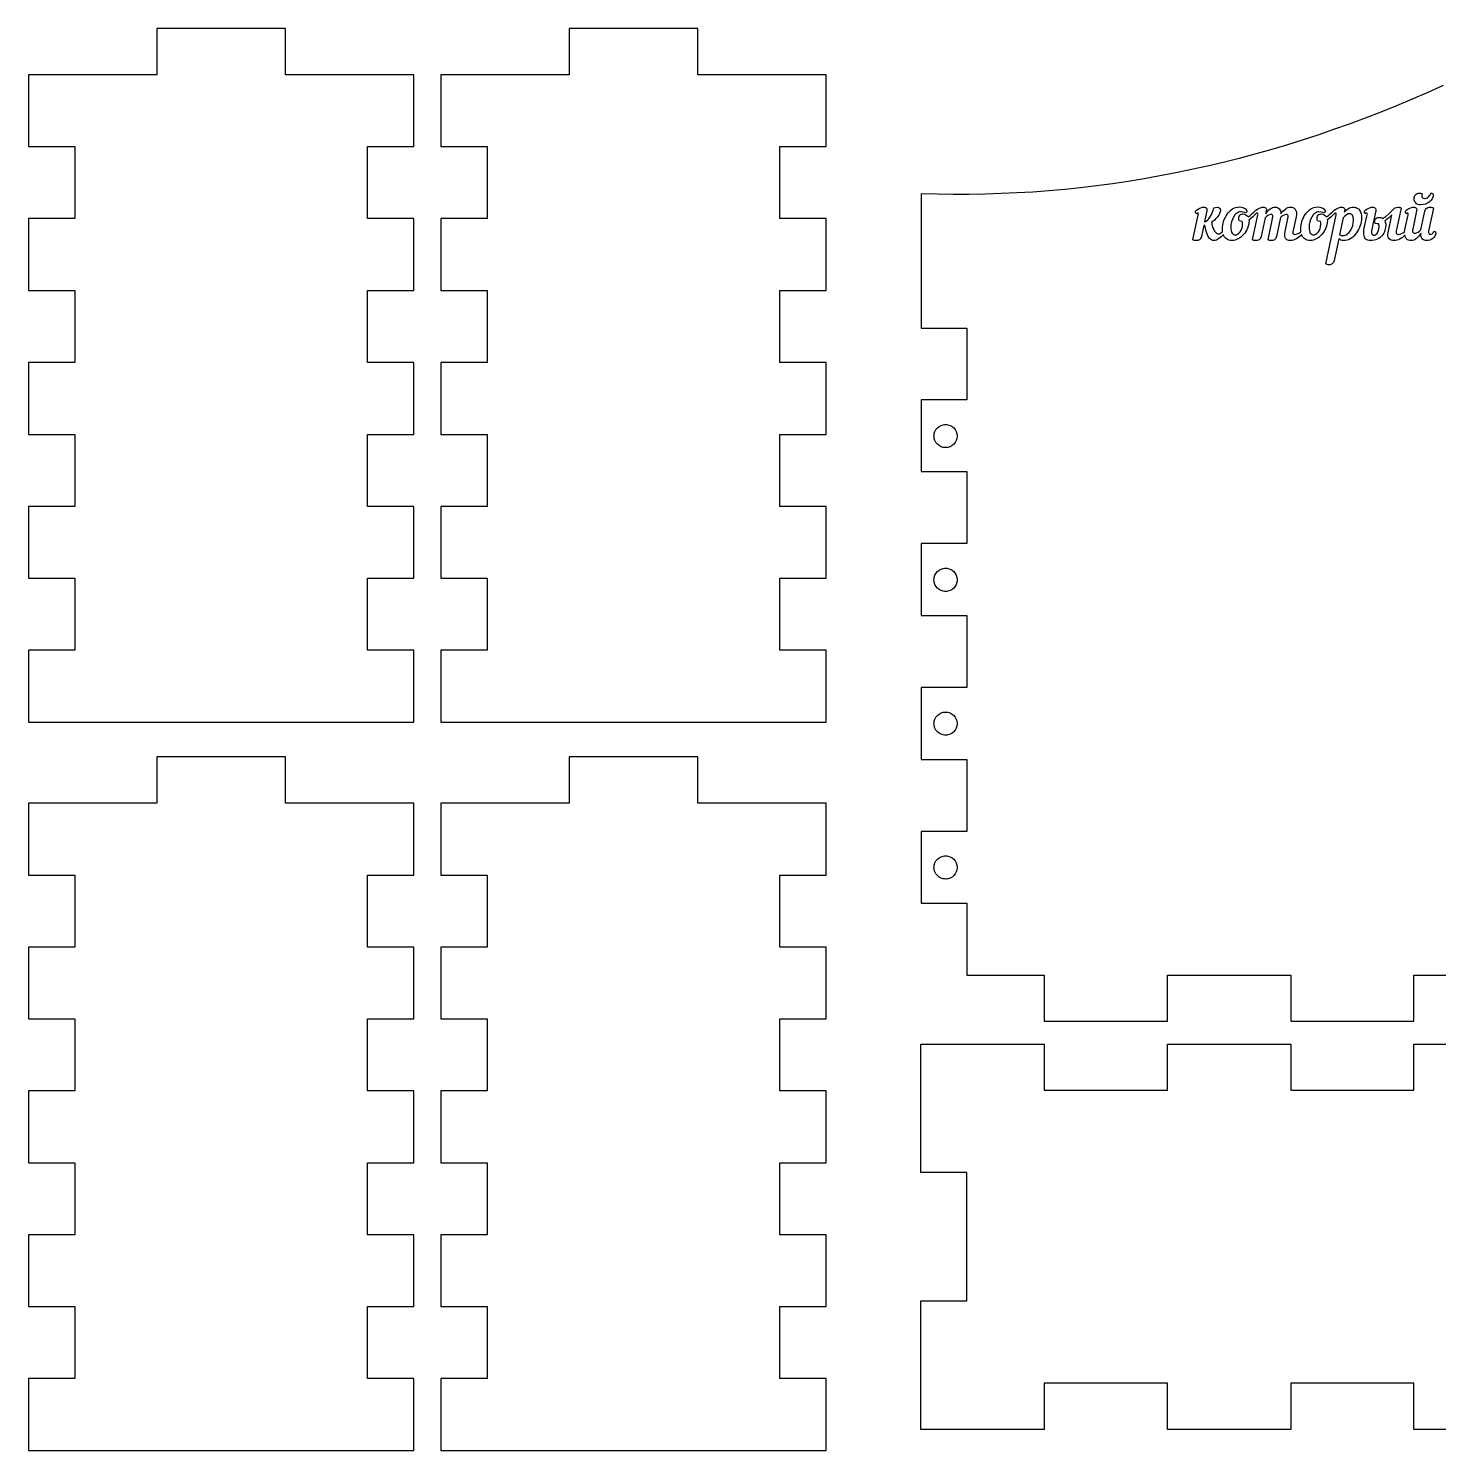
# Model space of a CAD drawing. Extents: x 1222 to 3994, y 2320 to 3800.
# Drawn here: x 2106.5 to 2289.4, y 3491.2 to 3675.7 of the extents above; entities that cross this region are included whole.
import ezdxf

# ---------------------------------------------------------------- set-up
doc = ezdxf.new("R2010")
doc.units = 0
doc.layers.add('____________', color=18, linetype='CONTINUOUS')
doc.layers.add('layer_1', color=250, linetype='CONTINUOUS')

msp = doc.modelspace()

# ---------------------------------------------------------------- linework, layer by layer
at = {"layer": '____________'}
for points in [[(2290.04, 3668.27), (2288.05, 3667.35), (2286.02, 3666.47), (2283.98, 3665.62), (2281.95, 3664.8), (2279.91, 3664.02), (2277.87, 3663.26), (2275.83, 3662.53), (2273.79, 3661.83), (2271.74, 3661.16), (2269.7, 3660.53), (2267.65, 3659.92), (2265.61, 3659.34), (2263.56, 3658.8), (2261.51, 3658.28), (2259.46, 3657.79), (2257.4, 3657.34), (2255.35, 3656.91), (2253.3, 3656.52), (2251.24, 3656.15), (2249.18, 3655.82), (2247.13, 3655.51), (2245.07, 3655.24), (2243, 3654.99), (2240.94, 3654.78), (2238.88, 3654.6), (2236.81, 3654.44), (2234.75, 3654.32), (2232.68, 3654.23), (2230.61, 3654.16), (2228.54, 3654.13), (2226.47, 3654.13), (2224.39, 3654.16), (2222.32, 3654.22), (2222.32, 3636.78), (2228.26, 3636.78), (2228.26, 3627.49), (2222.32, 3627.49), (2222.32, 3618.16), (2228.26, 3618.16), (2228.26, 3608.83), (2222.32, 3608.83), (2222.32, 3599.49), (2228.26, 3599.49), (2228.26, 3590.16), (2222.32, 3590.16), (2222.32, 3580.83), (2228.26, 3580.83), (2228.26, 3571.49), (2222.32, 3571.49), (2222.32, 3562.16), (2228.26, 3562.16), (2228.26, 3552.83), (2238.26, 3552.83), (2238.26, 3546.88), (2254.26, 3546.88), (2254.26, 3552.83), (2270.26, 3552.83), (2270.26, 3546.88), (2286.26, 3546.88), (2286.26, 3552.83), (2296.26, 3552.83)], [(2301.82, 3493.9), (2286.26, 3493.9), (2286.26, 3499.9), (2270.26, 3499.9), (2270.26, 3493.9), (2254.26, 3493.9), (2254.26, 3499.9), (2238.26, 3499.9), (2238.26, 3493.9), (2222.26, 3493.9), (2222.26, 3510.57), (2228.26, 3510.57), (2228.26, 3527.24), (2222.26, 3527.24), (2222.26, 3543.9), (2238.26, 3543.9), (2238.26, 3537.9), (2254.26, 3537.9), (2254.26, 3543.9), (2270.26, 3543.9), (2270.26, 3537.9), (2286.26, 3537.9), (2286.26, 3543.9), (2302.26, 3543.9)]]:
    msp.add_lwpolyline(points, dxfattribs=at)
for points in [[(2288.75, 3653.99), (2288.7, 3653.77), (2288.6, 3653.55), (2288.45, 3653.34), (2288.26, 3653.16), (2288.03, 3653), (2287.76, 3652.88), (2287.46, 3652.8), (2287.14, 3652.77), (2286.93, 3652.79), (2286.75, 3652.84), (2286.6, 3652.92), (2286.48, 3653.03), (2286.39, 3653.15), (2286.32, 3653.29), (2286.29, 3653.44), (2286.27, 3653.59), (2286.28, 3653.73), (2286.32, 3653.86), (2286.37, 3653.98), (2286.45, 3654.09), (2286.55, 3654.18), (2286.68, 3654.25), (2286.82, 3654.3), (2286.98, 3654.31), (2287.16, 3654.29), (2287.32, 3654.23), (2287.28, 3654.11), (2287.26, 3653.97), (2287.27, 3653.88), (2287.29, 3653.81), (2287.33, 3653.74), (2287.38, 3653.69), (2287.43, 3653.65), (2287.5, 3653.62), (2287.65, 3653.59), (2287.76, 3653.6), (2287.87, 3653.63), (2287.98, 3653.69), (2288.09, 3653.76), (2288.2, 3653.86), (2288.29, 3653.97), (2288.38, 3654.11), (2288.45, 3654.28), (2288.57, 3654.28), (2288.67, 3654.23), (2288.71, 3654.19), (2288.74, 3654.14), (2288.76, 3654.07), (2288.75, 3653.99)], [(2261.43, 3649.29), (2261.41, 3649.63), (2261.42, 3649.87), (2261.45, 3650.12), (2261.5, 3650.37), (2261.56, 3650.62), (2261.65, 3650.86), (2261.75, 3651.1), (2261.87, 3651.33), (2262.01, 3651.55), (2262.16, 3651.75), (2262.33, 3651.93), (2262.5, 3652.1), (2262.7, 3652.24), (2262.9, 3652.35), (2263.11, 3652.44), (2263.34, 3652.49), (2263.57, 3652.51), (2263.88, 3652.48), (2264.01, 3652.45), (2264.14, 3652.4), (2264.27, 3652.33), (2264.38, 3652.25), (2264.49, 3652.14), (2264.59, 3652.01), (2264.56, 3651.88), (2264.49, 3651.8), (2264.4, 3651.76), (2264.3, 3651.77), (2264.05, 3651.84), (2263.76, 3651.87), (2263.62, 3651.85), (2263.48, 3651.81), (2263.36, 3651.75), (2263.24, 3651.67), (2263.12, 3651.58), (2263.02, 3651.46), (2262.84, 3651.19), (2262.69, 3650.89), (2262.58, 3650.56), (2262.51, 3650.22), (2262.49, 3649.9), (2262.5, 3649.64), (2262.53, 3649.43), (2262.59, 3649.25), (2262.65, 3649.1), (2262.74, 3649), (2262.83, 3648.92), (2262.93, 3648.88), (2263.04, 3648.87), (2263.21, 3648.9), (2263.37, 3648.98), (2263.54, 3649.11), (2263.69, 3649.28), (2263.82, 3649.48), (2263.92, 3649.72), (2263.99, 3649.98), (2264.01, 3650.26), (2264, 3650.43), (2263.97, 3650.6), (2263.75, 3650.64), (2263.58, 3650.71), (2263.53, 3650.88), (2263.52, 3651.04), (2263.53, 3651.19), (2263.58, 3651.32), (2263.66, 3651.44), (2263.77, 3651.52), (2263.91, 3651.57), (2264.07, 3651.59), (2264.28, 3651.57), (2264.46, 3651.49), (2264.62, 3651.37), (2264.74, 3651.2), (2264.99, 3651.39), (2265.24, 3651.61), (2265.49, 3651.84), (2265.75, 3652.07), (2265.97, 3652.23), (2266.2, 3652.36), (2266.44, 3652.44), (2266.57, 3652.47), (2266.7, 3652.47), (2266.81, 3652.47), (2266.9, 3652.45), (2266.98, 3652.41), (2267.04, 3652.36), (2267.09, 3652.3), (2267.12, 3652.22), (2267.12, 3652.12), (2267.1, 3652.01), (2267.02, 3651.63), (2267.15, 3651.81), (2267.29, 3651.97), (2267.44, 3652.12), (2267.6, 3652.24), (2267.76, 3652.34), (2267.92, 3652.41), (2268.09, 3652.46), (2268.27, 3652.47), (2268.4, 3652.46), (2268.53, 3652.42), (2268.66, 3652.36), (2268.77, 3652.26), (2268.86, 3652.14), (2268.93, 3651.99), (2268.97, 3651.81), (2268.98, 3651.6), (2269.12, 3651.79), (2269.26, 3651.95), (2269.41, 3652.1), (2269.57, 3652.23), (2269.73, 3652.33), (2269.9, 3652.41), (2270.07, 3652.46), (2270.25, 3652.47), (2270.4, 3652.46), (2270.56, 3652.42), (2270.7, 3652.34), (2270.83, 3652.22), (2270.94, 3652.06), (2270.97, 3651.96), (2271, 3651.84), (2271.01, 3651.71), (2271.01, 3651.57), (2270.96, 3651.23), (2270.55, 3649.28), (2270.54, 3649.12), (2270.56, 3649.06), (2270.58, 3649.02), (2270.66, 3648.96), (2270.78, 3648.94), (2270.99, 3648.96), (2271.21, 3649.04), (2271.41, 3649.15), (2271.59, 3649.29), (2271.57, 3649.63), (2271.58, 3649.87), (2271.61, 3650.12), (2271.66, 3650.37), (2271.72, 3650.62), (2271.81, 3650.86), (2271.91, 3651.1), (2272.03, 3651.33), (2272.17, 3651.55), (2272.32, 3651.75), (2272.49, 3651.93), (2272.66, 3652.1), (2272.86, 3652.24), (2273.06, 3652.35), (2273.27, 3652.44), (2273.5, 3652.49), (2273.73, 3652.51), (2274.04, 3652.48), (2274.17, 3652.45), (2274.3, 3652.4), (2274.43, 3652.33), (2274.54, 3652.25), (2274.65, 3652.14), (2274.75, 3652.01), (2274.72, 3651.88), (2274.65, 3651.8), (2274.56, 3651.76), (2274.46, 3651.77), (2274.21, 3651.84), (2273.92, 3651.87), (2273.78, 3651.85), (2273.64, 3651.81), (2273.52, 3651.75), (2273.4, 3651.67), (2273.28, 3651.58), (2273.18, 3651.46), (2273, 3651.19), (2272.85, 3650.89), (2272.74, 3650.56), (2272.67, 3650.22), (2272.65, 3649.9), (2272.66, 3649.64), (2272.69, 3649.43), (2272.75, 3649.25), (2272.81, 3649.1), (2272.9, 3649), (2272.99, 3648.92), (2273.09, 3648.88), (2273.2, 3648.87), (2273.37, 3648.9), (2273.53, 3648.98), (2273.7, 3649.11), (2273.85, 3649.28), (2273.98, 3649.48), (2274.08, 3649.72), (2274.15, 3649.98), (2274.17, 3650.26), (2274.16, 3650.43), (2274.13, 3650.6), (2273.91, 3650.64), (2273.74, 3650.71), (2273.69, 3650.88), (2273.68, 3651.04), (2273.69, 3651.19), (2273.74, 3651.32), (2273.82, 3651.44), (2273.93, 3651.52), (2274.07, 3651.57), (2274.23, 3651.59), (2274.44, 3651.57), (2274.62, 3651.49), (2274.78, 3651.37), (2274.9, 3651.2), (2275.15, 3651.39), (2275.4, 3651.61), (2275.65, 3651.84), (2275.91, 3652.07), (2276.13, 3652.23), (2276.36, 3652.36), (2276.6, 3652.44), (2276.73, 3652.47), (2276.86, 3652.47), (2276.97, 3652.47), (2277.06, 3652.45), (2277.14, 3652.41), (2277.2, 3652.36), (2277.25, 3652.3), (2277.28, 3652.22), (2277.28, 3652.12), (2277.26, 3652.01), (2277.22, 3651.81), (2277.48, 3652.08), (2277.62, 3652.2), (2277.76, 3652.29), (2277.91, 3652.37), (2278.06, 3652.43), (2278.22, 3652.46), (2278.37, 3652.47), (2278.51, 3652.47), (2278.63, 3652.45), (2278.75, 3652.41), (2278.86, 3652.36), (2279.04, 3652.24), (2279.19, 3652.07), (2279.3, 3651.86), (2279.39, 3651.62), (2279.43, 3651.36), (2279.45, 3651.08), (2279.44, 3650.84), (2279.41, 3650.59), (2279.35, 3650.33), (2279.28, 3650.08), (2279.19, 3649.83), (2279.08, 3649.59), (2278.95, 3649.35), (2278.81, 3649.13), (2278.64, 3648.92), (2278.46, 3648.73), (2278.27, 3648.56), (2278.06, 3648.41), (2277.83, 3648.29), (2277.6, 3648.21), (2277.34, 3648.15), (2277.08, 3648.13), (2276.92, 3648.15), (2276.77, 3648.19), (2276.63, 3648.26), (2276.49, 3648.35), (2275.91, 3645.54), (2275.87, 3645.41), (2275.81, 3645.29), (2275.74, 3645.2), (2275.65, 3645.13), (2275.55, 3645.07), (2275.45, 3645.04), (2275.34, 3645.01), (2275.22, 3645.01), (2275.11, 3645.01), (2275.01, 3645.04), (2274.91, 3645.07), (2274.83, 3645.12), (2276.16, 3651.49), (2276.18, 3651.58), (2276.16, 3651.65), (2276.13, 3651.69), (2276.08, 3651.7), (2276.01, 3651.68), (2275.91, 3651.6), (2275.51, 3651.21), (2275.27, 3650.99), (2275.01, 3650.8), (2275.02, 3650.71), (2275.01, 3650.46), (2274.97, 3650.22), (2274.9, 3649.99), (2274.82, 3649.76), (2274.71, 3649.53), (2274.59, 3649.32), (2274.45, 3649.12), (2274.3, 3648.93), (2274.13, 3648.76), (2273.96, 3648.6), (2273.77, 3648.47), (2273.58, 3648.35), (2273.39, 3648.26), (2273.2, 3648.19), (2273, 3648.15), (2272.81, 3648.13), (2272.6, 3648.15), (2272.41, 3648.19), (2272.24, 3648.26), (2272.09, 3648.35), (2271.96, 3648.47), (2271.85, 3648.6), (2271.76, 3648.75), (2271.68, 3648.91), (2271.53, 3648.76), (2271.36, 3648.61), (2271.19, 3648.48), (2271, 3648.36), (2270.81, 3648.27), (2270.61, 3648.19), (2270.41, 3648.15), (2270.2, 3648.13), (2270.04, 3648.14), (2269.89, 3648.18), (2269.75, 3648.25), (2269.63, 3648.36), (2269.55, 3648.52), (2269.5, 3648.73), (2269.49, 3649), (2269.54, 3649.33), (2269.9, 3651.02), (2269.93, 3651.21), (2269.94, 3651.3), (2269.93, 3651.37), (2269.9, 3651.43), (2269.85, 3651.48), (2269.79, 3651.51), (2269.69, 3651.52), (2269.49, 3651.49), (2269.3, 3651.41), (2269.13, 3651.29), (2268.96, 3651.13), (2268.43, 3648.66), (2268.39, 3648.53), (2268.33, 3648.42), (2268.25, 3648.32), (2268.16, 3648.25), (2268.06, 3648.2), (2267.95, 3648.16), (2267.84, 3648.14), (2267.72, 3648.13), (2267.61, 3648.14), (2267.5, 3648.16), (2267.41, 3648.2), (2267.32, 3648.24), (2267.92, 3651.02), (2267.95, 3651.21), (2267.94, 3651.37), (2267.92, 3651.43), (2267.87, 3651.48), (2267.8, 3651.51), (2267.71, 3651.52), (2267.6, 3651.51), (2267.5, 3651.49), (2267.3, 3651.4), (2267.11, 3651.26), (2266.93, 3651.08), (2266.42, 3648.66), (2266.38, 3648.53), (2266.31, 3648.42), (2266.24, 3648.32), (2266.15, 3648.25), (2266.04, 3648.2), (2265.93, 3648.16), (2265.82, 3648.14), (2265.71, 3648.13), (2265.59, 3648.14), (2265.49, 3648.16), (2265.39, 3648.2), (2265.31, 3648.24), (2266, 3651.49), (2266.02, 3651.58), (2266, 3651.65), (2265.97, 3651.69), (2265.92, 3651.7), (2265.85, 3651.68), (2265.75, 3651.6), (2265.35, 3651.21), (2265.11, 3650.99), (2264.85, 3650.8), (2264.86, 3650.71), (2264.85, 3650.46), (2264.81, 3650.22), (2264.74, 3649.99), (2264.66, 3649.76), (2264.55, 3649.53), (2264.43, 3649.32), (2264.29, 3649.12), (2264.14, 3648.93), (2263.97, 3648.76), (2263.8, 3648.6), (2263.61, 3648.47), (2263.42, 3648.35), (2263.23, 3648.26), (2263.04, 3648.19), (2262.84, 3648.15), (2262.65, 3648.13), (2262.44, 3648.15), (2262.25, 3648.19), (2262.08, 3648.26), (2261.93, 3648.35), (2261.8, 3648.46), (2261.69, 3648.6), (2261.6, 3648.75), (2261.53, 3648.91), (2261.25, 3648.64), (2260.94, 3648.39), (2260.77, 3648.28), (2260.62, 3648.2), (2260.47, 3648.15), (2260.33, 3648.13), (2260.18, 3648.15), (2260.04, 3648.19), (2259.92, 3648.26), (2259.8, 3648.35), (2259.7, 3648.47), (2259.61, 3648.59), (2259.46, 3648.89), (2259.35, 3649.22), (2259.26, 3649.55), (2259.14, 3650.15), (2258.98, 3650.1), (2258.69, 3648.66), (2258.65, 3648.53), (2258.58, 3648.42), (2258.51, 3648.32), (2258.42, 3648.25), (2258.31, 3648.2), (2258.2, 3648.16), (2258.09, 3648.14), (2257.98, 3648.13), (2257.86, 3648.14), (2257.76, 3648.16), (2257.66, 3648.2), (2257.58, 3648.24), (2258.27, 3651.49), (2258.28, 3651.59), (2258.27, 3651.65), (2258.24, 3651.69), (2258.19, 3651.7), (2258.12, 3651.68), (2258.02, 3651.6), (2257.95, 3651.68), (2257.91, 3651.81), (2257.92, 3651.88), (2257.93, 3651.95), (2257.97, 3652.01), (2258.02, 3652.07), (2258.24, 3652.23), (2258.47, 3652.36), (2258.71, 3652.44), (2258.84, 3652.47), (2258.97, 3652.47), (2259.08, 3652.47), (2259.17, 3652.45), (2259.25, 3652.41), (2259.31, 3652.37), (2259.36, 3652.3), (2259.38, 3652.22), (2259.39, 3652.12), (2259.37, 3652.01), (2259.08, 3650.56), (2259.13, 3650.58), (2259.29, 3650.65), (2259.46, 3650.79), (2259.63, 3650.97), (2259.79, 3651.19), (2259.95, 3651.45), (2260.09, 3651.74), (2260.21, 3652.05), (2260.31, 3652.38), (2260.51, 3652.45), (2260.71, 3652.47), (2260.81, 3652.47), (2260.9, 3652.44), (2260.98, 3652.4), (2261.04, 3652.36), (2261.09, 3652.3), (2261.12, 3652.23), (2261.15, 3652.08), (2261.12, 3651.88), (2261.04, 3651.66), (2260.92, 3651.44), (2260.76, 3651.22), (2260.57, 3651), (2260.37, 3650.8), (2260.17, 3650.62), (2259.97, 3650.47), (2260.08, 3650.04), (2260.16, 3649.8), (2260.27, 3649.56), (2260.39, 3649.34), (2260.54, 3649.17), (2260.63, 3649.1), (2260.72, 3649.05), (2260.82, 3649.01), (2260.93, 3649), (2261.05, 3649.02), (2261.17, 3649.08), (2261.29, 3649.17), (2261.43, 3649.29)], [(2277.91, 3651.63), (2277.81, 3651.62), (2277.71, 3651.59), (2277.5, 3651.49), (2277.28, 3651.32), (2277.07, 3651.09), (2276.6, 3648.88), (2276.72, 3648.83), (2276.82, 3648.8), (2277.03, 3648.78), (2277.18, 3648.8), (2277.33, 3648.83), (2277.48, 3648.89), (2277.61, 3648.98), (2277.73, 3649.08), (2277.84, 3649.19), (2277.95, 3649.32), (2278.04, 3649.46), (2278.2, 3649.77), (2278.31, 3650.11), (2278.38, 3650.45), (2278.41, 3650.77), (2278.4, 3650.98), (2278.37, 3651.16), (2278.32, 3651.3), (2278.27, 3651.42), (2278.19, 3651.51), (2278.11, 3651.58), (2278.01, 3651.62), (2277.91, 3651.63)], [(2285.04, 3649.28), (2285.06, 3649.52), (2285.1, 3649.76), (2285.5, 3651.49), (2285.51, 3651.58), (2285.5, 3651.65), (2285.47, 3651.69), (2285.42, 3651.7), (2285.35, 3651.68), (2285.25, 3651.6), (2285.18, 3651.68), (2285.14, 3651.81), (2285.14, 3651.88), (2285.16, 3651.95), (2285.19, 3652.01), (2285.25, 3652.07), (2285.47, 3652.23), (2285.7, 3652.36), (2285.94, 3652.44), (2286.07, 3652.47), (2286.2, 3652.47), (2286.3, 3652.47), (2286.4, 3652.45), (2286.48, 3652.41), (2286.54, 3652.36), (2286.58, 3652.3), (2286.61, 3652.22), (2286.62, 3652.12), (2286.6, 3652.01), (2286.09, 3649.6), (2286.07, 3649.48), (2286.06, 3649.38), (2286.08, 3649.29), (2286.11, 3649.22), (2286.15, 3649.17), (2286.21, 3649.13), (2286.29, 3649.11), (2286.37, 3649.1), (2286.48, 3649.11), (2286.59, 3649.14), (2286.79, 3649.22), (2286.98, 3649.36), (2287.15, 3649.55), (2287.66, 3651.94), (2287.7, 3652.08), (2287.77, 3652.19), (2287.84, 3652.28), (2287.93, 3652.35), (2288.04, 3652.41), (2288.14, 3652.45), (2288.26, 3652.47), (2288.37, 3652.47), (2288.48, 3652.47), (2288.59, 3652.45), (2288.69, 3652.41), (2288.77, 3652.36), (2288.18, 3649.56), (2288.15, 3649.41), (2288.14, 3649.28), (2288.15, 3649.18), (2288.17, 3649.09), (2288.21, 3649.03), (2288.25, 3648.98), (2288.3, 3648.95), (2288.36, 3648.94), (2288.48, 3648.96), (2288.61, 3649.03), (2288.73, 3649.16), (2288.84, 3649.35), (2288.95, 3649.33), (2289.03, 3649.29), (2289.07, 3649.22), (2289.09, 3649.12), (2289.08, 3649.01), (2289.06, 3648.91), (2288.98, 3648.72), (2288.85, 3648.55), (2288.69, 3648.4), (2288.5, 3648.29), (2288.31, 3648.2), (2288.11, 3648.15), (2287.92, 3648.13), (2287.77, 3648.14), (2287.62, 3648.18), (2287.48, 3648.24), (2287.36, 3648.33), (2287.26, 3648.46), (2287.18, 3648.62), (2287.14, 3648.83), (2287.14, 3649.09), (2287.01, 3648.89), (2286.87, 3648.71), (2286.72, 3648.54), (2286.57, 3648.4), (2286.41, 3648.29), (2286.25, 3648.2), (2286.08, 3648.15), (2285.9, 3648.13), (2285.72, 3648.15), (2285.56, 3648.19), (2285.42, 3648.25), (2285.31, 3648.34), (2285.22, 3648.44), (2285.15, 3648.56), (2285.1, 3648.69), (2285.07, 3648.83), (2284.75, 3648.56), (2284.59, 3648.44), (2284.41, 3648.34), (2284.23, 3648.25), (2284.04, 3648.19), (2283.85, 3648.15), (2283.66, 3648.13), (2283.5, 3648.14), (2283.34, 3648.18), (2283.19, 3648.25), (2283.06, 3648.35), (2282.95, 3648.48), (2282.88, 3648.66), (2282.86, 3648.87), (2282.89, 3649.14), (2283.38, 3651.48), (2283.17, 3651.27), (2282.95, 3651.06), (2282.72, 3650.88), (2282.47, 3650.71), (2282.53, 3650.59), (2282.57, 3650.46), (2282.6, 3650.33), (2282.61, 3650.18), (2282.58, 3649.82), (2282.54, 3649.65), (2282.49, 3649.47), (2282.42, 3649.29), (2282.34, 3649.12), (2282.24, 3648.96), (2282.13, 3648.81), (2282, 3648.66), (2281.85, 3648.53), (2281.69, 3648.42), (2281.5, 3648.32), (2281.3, 3648.24), (2281.08, 3648.18), (2280.85, 3648.14), (2280.59, 3648.13), (2280.43, 3648.14), (2280.28, 3648.18), (2280.16, 3648.23), (2280.05, 3648.3), (2279.96, 3648.38), (2279.89, 3648.48), (2279.83, 3648.59), (2279.79, 3648.71), (2279.74, 3648.96), (2279.73, 3649.23), (2279.75, 3649.5), (2279.8, 3649.76), (2280.19, 3651.49), (2280.21, 3651.58), (2280.19, 3651.65), (2280.16, 3651.69), (2280.11, 3651.7), (2280.04, 3651.68), (2279.94, 3651.6), (2279.87, 3651.68), (2279.83, 3651.81), (2279.84, 3651.88), (2279.85, 3651.95), (2279.89, 3652.01), (2279.94, 3652.07), (2280.16, 3652.23), (2280.39, 3652.36), (2280.63, 3652.44), (2280.76, 3652.47), (2280.89, 3652.47), (2281, 3652.47), (2281.09, 3652.45), (2281.17, 3652.41), (2281.23, 3652.36), (2281.28, 3652.3), (2281.31, 3652.22), (2281.31, 3652.12), (2281.29, 3652.01), (2280.78, 3649.6), (2280.75, 3649.42), (2280.74, 3649.26), (2280.76, 3649.13), (2280.79, 3649.02), (2280.85, 3648.94), (2280.91, 3648.88), (2280.98, 3648.85), (2281.07, 3648.83), (2281.17, 3648.85), (2281.29, 3648.91), (2281.42, 3649), (2281.54, 3649.15), (2281.63, 3649.35), (2281.7, 3649.61), (2281.72, 3649.94), (2281.68, 3650.33), (2281.46, 3650.33), (2281.23, 3650.35), (2281.19, 3650.51), (2281.17, 3650.65), (2281.18, 3650.79), (2281.23, 3650.91), (2281.31, 3651.01), (2281.42, 3651.09), (2281.56, 3651.14), (2281.73, 3651.15), (2281.84, 3651.14), (2281.96, 3651.12), (2282.07, 3651.07), (2282.18, 3651.01), (2282.4, 3651.14), (2282.61, 3651.28), (2283.01, 3651.6), (2283.36, 3651.94), (2283.64, 3652.26), (2283.71, 3652.33), (2283.82, 3652.4), (2283.98, 3652.45), (2284.18, 3652.47), (2284.29, 3652.47), (2284.4, 3652.45), (2284.5, 3652.41), (2284.58, 3652.36), (2283.99, 3649.56), (2283.96, 3649.4), (2283.95, 3649.26), (2283.96, 3649.16), (2283.99, 3649.07), (2284.04, 3649.01), (2284.09, 3648.97), (2284.16, 3648.94), (2284.24, 3648.94), (2284.45, 3648.96), (2284.66, 3649.04), (2284.86, 3649.15), (2285.04, 3649.28)], [(2223.98, 3622.78), (2223.99, 3622.93), (2224.01, 3623.08), (2224.1, 3623.37), (2224.23, 3623.62), (2224.42, 3623.84), (2224.64, 3624.03), (2224.89, 3624.16), (2225.18, 3624.25), (2225.33, 3624.27), (2225.48, 3624.28), (2225.63, 3624.27), (2225.78, 3624.25), (2226.06, 3624.16), (2226.32, 3624.03), (2226.54, 3623.84), (2226.72, 3623.62), (2226.86, 3623.37), (2226.95, 3623.08), (2226.97, 3622.93), (2226.98, 3622.78), (2226.97, 3622.63), (2226.95, 3622.48), (2226.86, 3622.2), (2226.72, 3621.94), (2226.54, 3621.72), (2226.32, 3621.54), (2226.06, 3621.4), (2225.78, 3621.31), (2225.63, 3621.29), (2225.48, 3621.28), (2225.33, 3621.29), (2225.18, 3621.31), (2224.89, 3621.4), (2224.64, 3621.54), (2224.42, 3621.72), (2224.23, 3621.94), (2224.1, 3622.2), (2224.01, 3622.48), (2223.99, 3622.63), (2223.98, 3622.78)], [(2223.98, 3604.13), (2223.99, 3604.28), (2224.01, 3604.43), (2224.1, 3604.71), (2224.23, 3604.96), (2224.42, 3605.19), (2224.64, 3605.37), (2224.89, 3605.51), (2225.18, 3605.59), (2225.33, 3605.62), (2225.48, 3605.63), (2225.63, 3605.62), (2225.78, 3605.59), (2226.06, 3605.51), (2226.32, 3605.37), (2226.54, 3605.19), (2226.72, 3604.96), (2226.86, 3604.71), (2226.95, 3604.43), (2226.97, 3604.28), (2226.98, 3604.13), (2226.97, 3603.97), (2226.95, 3603.82), (2226.86, 3603.54), (2226.72, 3603.29), (2226.54, 3603.06), (2226.32, 3602.88), (2226.06, 3602.74), (2225.78, 3602.66), (2225.63, 3602.63), (2225.48, 3602.63), (2225.33, 3602.63), (2225.18, 3602.66), (2224.89, 3602.74), (2224.64, 3602.88), (2224.42, 3603.06), (2224.23, 3603.29), (2224.1, 3603.54), (2224.01, 3603.82), (2223.99, 3603.97), (2223.98, 3604.13)], [(2223.98, 3585.47), (2223.99, 3585.62), (2224.01, 3585.77), (2224.1, 3586.05), (2224.23, 3586.31), (2224.42, 3586.53), (2224.64, 3586.71), (2224.89, 3586.85), (2225.18, 3586.94), (2225.33, 3586.96), (2225.48, 3586.97), (2225.63, 3586.96), (2225.78, 3586.94), (2226.06, 3586.85), (2226.32, 3586.71), (2226.54, 3586.53), (2226.72, 3586.31), (2226.86, 3586.05), (2226.95, 3585.77), (2226.97, 3585.62), (2226.98, 3585.47), (2226.97, 3585.32), (2226.95, 3585.17), (2226.86, 3584.88), (2226.72, 3584.63), (2226.54, 3584.41), (2226.32, 3584.22), (2226.06, 3584.09), (2225.78, 3584), (2225.63, 3583.98), (2225.48, 3583.97), (2225.33, 3583.98), (2225.18, 3584), (2224.89, 3584.09), (2224.64, 3584.22), (2224.42, 3584.41), (2224.23, 3584.63), (2224.1, 3584.88), (2224.01, 3585.17), (2223.99, 3585.32), (2223.98, 3585.47)], [(2156.49, 3491.16), (2156.49, 3500.49), (2150.49, 3500.49), (2150.49, 3509.83), (2156.49, 3509.83), (2156.49, 3519.16), (2150.49, 3519.16), (2150.49, 3528.49), (2156.49, 3528.49), (2156.49, 3537.83), (2150.49, 3537.83), (2150.49, 3547.16), (2156.49, 3547.16), (2156.49, 3556.49), (2150.49, 3556.49), (2150.49, 3565.83), (2156.49, 3565.83), (2156.49, 3575.16), (2139.82, 3575.16), (2139.82, 3581.16), (2123.15, 3581.16), (2123.15, 3575.16), (2106.49, 3575.16), (2106.49, 3565.83), (2112.49, 3565.83), (2112.49, 3556.49), (2106.49, 3556.49), (2106.49, 3547.16), (2112.49, 3547.16), (2112.49, 3537.83), (2106.49, 3537.83), (2106.49, 3528.49), (2112.49, 3528.49), (2112.49, 3519.16), (2106.49, 3519.16), (2106.49, 3509.83), (2112.49, 3509.83), (2112.49, 3500.49), (2106.49, 3500.49), (2106.49, 3491.16), (2156.49, 3491.16)], [(2159.99, 3575.16), (2159.99, 3565.83), (2165.99, 3565.83), (2165.99, 3556.49), (2159.99, 3556.49), (2159.99, 3547.16), (2165.99, 3547.16), (2165.99, 3537.83), (2159.99, 3537.83), (2159.99, 3528.49), (2165.99, 3528.49), (2165.99, 3519.16), (2159.99, 3519.16), (2159.99, 3509.83), (2165.99, 3509.83), (2165.99, 3500.49), (2159.99, 3500.49), (2159.99, 3491.16), (2209.99, 3491.16), (2209.99, 3500.49), (2203.99, 3500.49), (2203.99, 3509.83), (2209.99, 3509.83), (2209.99, 3519.16), (2203.99, 3519.16), (2203.99, 3528.49), (2209.99, 3528.49), (2209.99, 3537.83), (2203.99, 3537.83), (2203.99, 3547.16), (2209.99, 3547.16), (2209.99, 3556.49), (2203.99, 3556.49), (2203.99, 3565.83), (2209.99, 3565.83), (2209.99, 3575.16), (2193.32, 3575.16), (2193.32, 3581.16), (2176.65, 3581.16), (2176.65, 3575.16), (2159.99, 3575.16)], [(2223.98, 3566.81), (2223.99, 3566.97), (2224.01, 3567.11), (2224.1, 3567.4), (2224.23, 3567.65), (2224.42, 3567.87), (2224.64, 3568.06), (2224.89, 3568.19), (2225.18, 3568.28), (2225.33, 3568.3), (2225.48, 3568.31), (2225.63, 3568.3), (2225.78, 3568.28), (2226.06, 3568.19), (2226.32, 3568.06), (2226.54, 3567.87), (2226.72, 3567.65), (2226.86, 3567.4), (2226.95, 3567.11), (2226.97, 3566.97), (2226.98, 3566.81), (2226.97, 3566.66), (2226.95, 3566.51), (2226.86, 3566.23), (2226.72, 3565.97), (2226.54, 3565.75), (2226.32, 3565.57), (2226.06, 3565.43), (2225.78, 3565.34), (2225.63, 3565.32), (2225.48, 3565.31), (2225.33, 3565.32), (2225.18, 3565.34), (2224.89, 3565.43), (2224.64, 3565.57), (2224.42, 3565.75), (2224.23, 3565.97), (2224.1, 3566.23), (2224.01, 3566.51), (2223.99, 3566.66), (2223.98, 3566.81)]]:
    msp.add_lwpolyline(points, close=True, dxfattribs=at)
at = {"layer": 'layer_1'}
for points in [[(2156.49, 3585.66), (2156.49, 3594.99), (2150.49, 3594.99), (2150.49, 3604.33), (2156.49, 3604.33), (2156.49, 3613.66), (2150.49, 3613.66), (2150.49, 3622.99), (2156.49, 3622.99), (2156.49, 3632.33), (2150.49, 3632.33), (2150.49, 3641.66), (2156.49, 3641.66), (2156.49, 3650.99), (2150.49, 3650.99), (2150.49, 3660.33), (2156.49, 3660.33), (2156.49, 3669.66), (2139.82, 3669.66), (2139.82, 3675.66), (2123.15, 3675.66), (2123.15, 3669.66), (2106.49, 3669.66), (2106.49, 3660.33), (2112.49, 3660.33), (2112.49, 3650.99), (2106.49, 3650.99), (2106.49, 3641.66), (2112.49, 3641.66), (2112.49, 3632.33), (2106.49, 3632.33), (2106.49, 3622.99), (2112.49, 3622.99), (2112.49, 3613.66), (2106.49, 3613.66), (2106.49, 3604.33), (2112.49, 3604.33), (2112.49, 3594.99), (2106.49, 3594.99), (2106.49, 3585.66), (2156.49, 3585.66)], [(2159.99, 3669.66), (2159.99, 3660.33), (2165.99, 3660.33), (2165.99, 3650.99), (2159.99, 3650.99), (2159.99, 3641.66), (2165.99, 3641.66), (2165.99, 3632.33), (2159.99, 3632.33), (2159.99, 3622.99), (2165.99, 3622.99), (2165.99, 3613.66), (2159.99, 3613.66), (2159.99, 3604.33), (2165.99, 3604.33), (2165.99, 3594.99), (2159.99, 3594.99), (2159.99, 3585.66), (2209.99, 3585.66), (2209.99, 3594.99), (2203.99, 3594.99), (2203.99, 3604.33), (2209.99, 3604.33), (2209.99, 3613.66), (2203.99, 3613.66), (2203.99, 3622.99), (2209.99, 3622.99), (2209.99, 3632.33), (2203.99, 3632.33), (2203.99, 3641.66), (2209.99, 3641.66), (2209.99, 3650.99), (2203.99, 3650.99), (2203.99, 3660.33), (2209.99, 3660.33), (2209.99, 3669.66), (2193.32, 3669.66), (2193.32, 3675.66), (2176.65, 3675.66), (2176.65, 3669.66), (2159.99, 3669.66)]]:
    msp.add_lwpolyline(points, close=True, dxfattribs=at)

doc.saveas('drawing.dxf')
